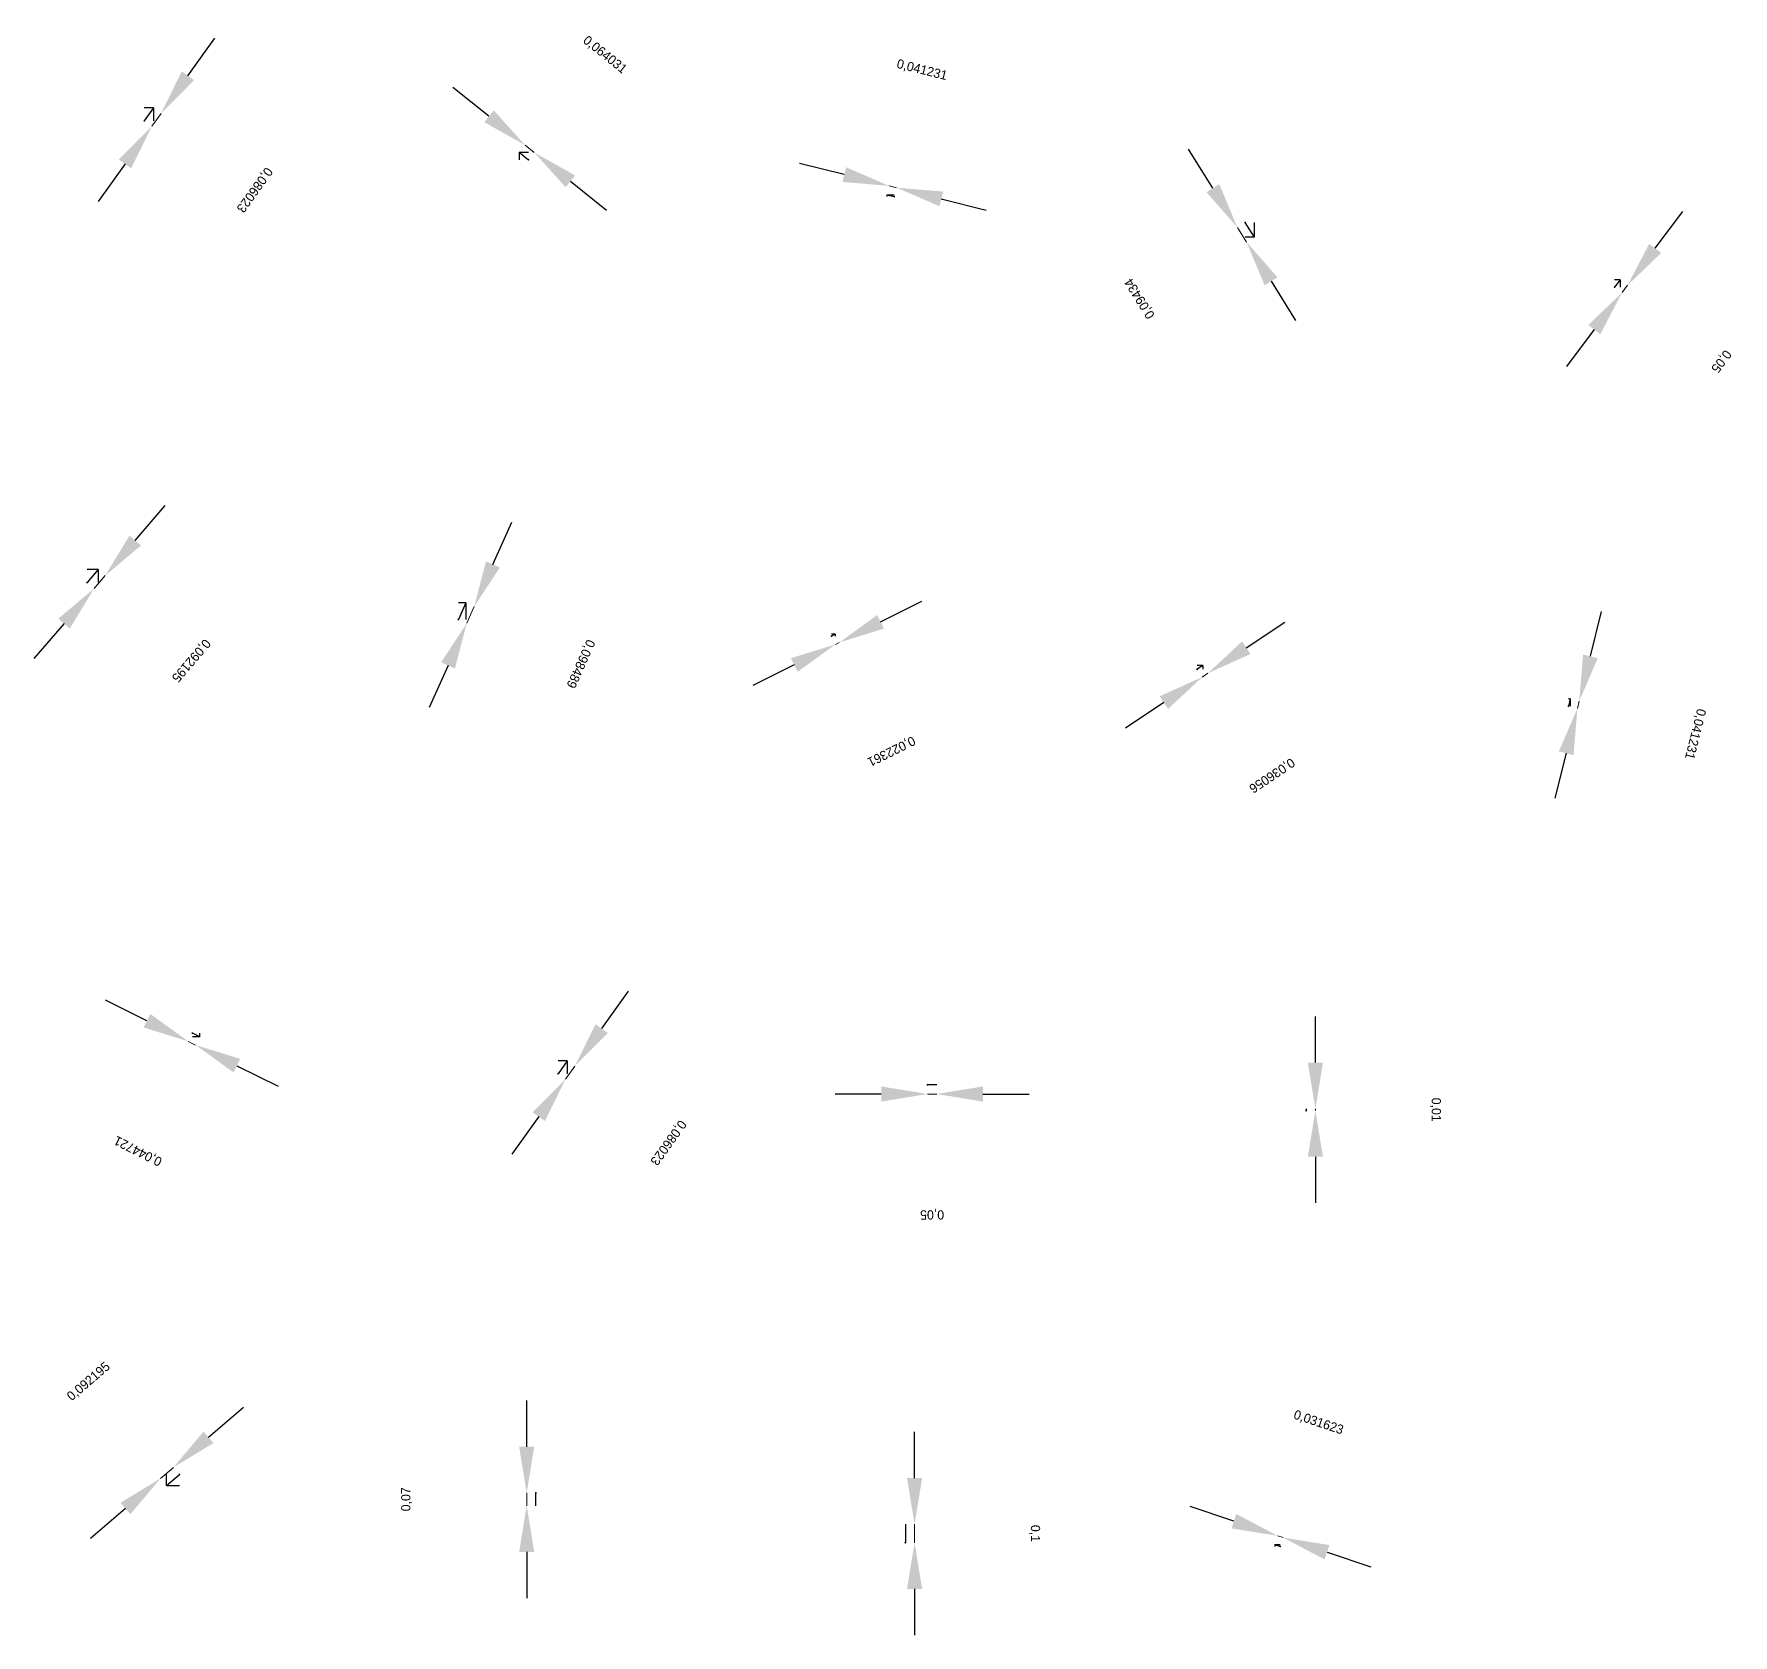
# Model space of a CAD drawing. Header units: metres. Extents: x 6010712 to 6010732, y 6568801 to 6568957.
# Drawn here: x 6010715.54 to 6010724.74, y 6568923.64 to 6568932.31 of the extents above; entities that cross this region are included whole.
import ezdxf

# ---------------------------------------------------------------- set-up
doc = ezdxf.new("R2010")
doc.units = ezdxf.units.M
doc.dimstyles.get("Standard").update_dxf_attribs({"dimtxt": 2.5, "dimasz": 2.5, "dimexe": 1.25, "dimexo": 0.625, "dimtad": 1, "dimdec": 0, "dimcen": 2.5, "dimadec": 0, "dimazin": 0, "dimtfac": 1, "dimtmove": 0, "dimatfit": 3, "dimarcsym": 0})

# ---------------------------------------------------------------- blocks, each defined once
blk = doc.blocks.new('_CLOSEDFILLED')
at = {"color": 0, "linetype": 'BYBLOCK'}
blk.add_solid([(-1, 0.164), (0, 0), (-1, -0.164)], dxfattribs=at)
blk = doc.blocks.new('*D165')
for p, q in [((6010722.0386, 6568924.2565), (6010721.8015, 6568924.3355)), ((6010722.543, 6568924.0884), (6010722.7802, 6568924.0093))]:
    blk.add_line(p, q)
at = {"lineweight": 13}
blk.add_line((6010722.2758, 6568924.1774), (6010722.3058, 6568924.1674), dxfattribs=at)
at = {"layer": 'DEFPOINTS'}
for p in [(6010722.2758, 6568924.1774), (6010722.26, 6568924.13), (6010722.29, 6568924.12)]:
    blk.add_point(p, dxfattribs=at)
at = {"xscale": 0.25, "yscale": 0.25}
for p, rotation in [((6010722.2758, 6568924.1774), -18.434948289313486), ((6010722.3058, 6568924.1674), 161.5650517106865)]:
    blk.add_blockref('_CLOSEDFILLED', p, dxfattribs=dict(at, rotation=rotation))
at = {"color": 1, "insert": (6010722.4964, 6568924.7891), "char_height": 0.05, "attachment_point": 5, "rotation": 341.56505}
blk.add_mtext('0,031623', dxfattribs=at)
blk = doc.blocks.new('_DOTSMALL')
at = {"color": 0, "linetype": 'BYBLOCK', "const_width": 0.125}
blk.add_lwpolyline([(-0.0625, 0, 1), (0.0625, 0, 1)], format="xyb", close=True, dxfattribs=at)
blk = doc.blocks.new('_OPEN')
at = {"color": 0, "linetype": 'BYBLOCK'}
blk.add_line((0, 0), (-1, 0), dxfattribs=at)
blk.add_lwpolyline([(-1, 0.1644), (0, 0), (-1, -0.1644)], dxfattribs=at)
blk = doc.blocks.new('*D166')
for p, q in [((6010720.31, 6568924.49), (6010720.31, 6568924.74)), ((6010720.31, 6568923.89), (6010720.31, 6568923.64))]:
    blk.add_line(p, q)
at = {"lineweight": 13}
blk.add_line((6010720.31, 6568924.24), (6010720.31, 6568924.14), dxfattribs=at)
at = {"layer": 'DEFPOINTS'}
for p in [(6010720.26, 6568924.24), (6010720.31, 6568924.24), (6010720.26, 6568924.14)]:
    blk.add_point(p, dxfattribs=at)
at = {"xscale": 0.25, "yscale": 0.25}
for p, rotation in [((6010720.31, 6568924.24), -90), ((6010720.31, 6568924.14), 90)]:
    blk.add_blockref('_CLOSEDFILLED', p, dxfattribs=dict(at, rotation=rotation))
at = {"color": 1, "insert": (6010720.96, 6568924.19), "char_height": 0.05, "attachment_point": 5, "rotation": 270}
blk.add_mtext('0,1', dxfattribs=at)
blk = doc.blocks.new('*D167')
for p, q in [((6010718.21, 6568924.66), (6010718.21, 6568924.91)), ((6010718.21, 6568924.09), (6010718.21, 6568923.84))]:
    blk.add_line(p, q)
at = {"lineweight": 13}
blk.add_line((6010718.21, 6568924.34), (6010718.21, 6568924.41), dxfattribs=at)
at = {"layer": 'DEFPOINTS'}
for p in [(6010718.21, 6568924.34), (6010718.26, 6568924.41), (6010718.26, 6568924.34)]:
    blk.add_point(p, dxfattribs=at)
at = {"xscale": 0.25, "yscale": 0.25}
for p, rotation in [((6010718.21, 6568924.41), 270), ((6010718.21, 6568924.34), 90)]:
    blk.add_blockref('_CLOSEDFILLED', p, dxfattribs=dict(at, rotation=rotation))
at = {"color": 1, "insert": (6010717.56, 6568924.375), "char_height": 0.05, "attachment_point": 5, "rotation": 90}
blk.add_mtext('0,07', dxfattribs=at)
blk = doc.blocks.new('*D168')
for p, q in [((6010716.4873, 6568924.7107), (6010716.6771, 6568924.8734)), ((6010716.0376, 6568924.3253), (6010715.8478, 6568924.1626))]:
    blk.add_line(p, q)
at = {"lineweight": 13}
blk.add_line((6010716.2275, 6568924.488), (6010716.2975, 6568924.548), dxfattribs=at)
at = {"layer": 'DEFPOINTS'}
for p in [(6010716.2275, 6568924.488), (6010716.26, 6568924.45), (6010716.33, 6568924.51)]:
    blk.add_point(p, dxfattribs=at)
at = {"xscale": 0.25, "yscale": 0.25}
for p, rotation in [((6010716.2975, 6568924.548), 220.6012943311171), ((6010716.2275, 6568924.488), 40.601294331117096)]:
    blk.add_blockref('_CLOSEDFILLED', p, dxfattribs=dict(at, rotation=rotation))
at = {"color": 1, "insert": (6010715.8394, 6568925.0115), "char_height": 0.05, "attachment_point": 5, "rotation": 40.60129}
blk.add_mtext('0,092195', dxfattribs=at)
blk = doc.blocks.new('*D169')
for p, q in [((6010722.48, 6568926.74), (6010722.48, 6568926.99)), ((6010722.48, 6568926.23), (6010722.48, 6568925.98))]:
    blk.add_line(p, q)
at = {"lineweight": 13}
blk.add_line((6010722.48, 6568926.49), (6010722.48, 6568926.48), dxfattribs=at)
at = {"layer": 'DEFPOINTS'}
for p in [(6010722.43, 6568926.49), (6010722.43, 6568926.48), (6010722.48, 6568926.49)]:
    blk.add_point(p, dxfattribs=at)
at = {"xscale": 0.25, "yscale": 0.25}
for p, rotation in [((6010722.48, 6568926.49), -90), ((6010722.48, 6568926.48), 90)]:
    blk.add_blockref('_CLOSEDFILLED', p, dxfattribs=dict(at, rotation=rotation))
at = {"color": 1, "insert": (6010723.13, 6568926.485), "char_height": 0.05, "attachment_point": 5, "rotation": 270}
blk.add_mtext('0,01', dxfattribs=at)
blk = doc.blocks.new('*D170')
for p, q in [((6010720.13, 6568926.57), (6010719.88, 6568926.57)), ((6010720.68, 6568926.57), (6010720.93, 6568926.57))]:
    blk.add_line(p, q)
at = {"lineweight": 13}
blk.add_line((6010720.43, 6568926.57), (6010720.38, 6568926.57), dxfattribs=at)
at = {"layer": 'DEFPOINTS'}
for p in [(6010720.38, 6568926.62), (6010720.43, 6568926.62), (6010720.43, 6568926.57)]:
    blk.add_point(p, dxfattribs=at)
at = {"xscale": 0.25, "yscale": 0.25}
for p, rotation in [((6010720.38, 6568926.57), 360), ((6010720.43, 6568926.57), 180)]:
    blk.add_blockref('_CLOSEDFILLED', p, dxfattribs=dict(at, rotation=rotation))
at = {"color": 1, "insert": (6010720.405, 6568925.92), "char_height": 0.05, "attachment_point": 5, "rotation": 180}
blk.add_mtext('0,05', dxfattribs=at)
blk = doc.blocks.new('*D171')
for p, q in [((6010718.616, 6568926.9244), (6010718.7613, 6568927.1278)), ((6010718.2754, 6568926.4475), (6010718.1301, 6568926.2441))]:
    blk.add_line(p, q)
at = {"lineweight": 13}
blk.add_line((6010718.4707, 6568926.7209), (6010718.4207, 6568926.6509), dxfattribs=at)
at = {"layer": 'DEFPOINTS'}
for p in [(6010718.43, 6568926.75), (6010718.38, 6568926.68), (6010718.4707, 6568926.7209)]:
    blk.add_point(p, dxfattribs=at)
at = {"xscale": 0.25, "yscale": 0.25}
for p, rotation in [((6010718.4707, 6568926.7209), -125.53767757564661), ((6010718.4207, 6568926.6509), 54.46232242435339)]:
    blk.add_blockref('_CLOSEDFILLED', p, dxfattribs=dict(at, rotation=rotation))
at = {"color": 1, "insert": (6010718.9746, 6568926.3081), "char_height": 0.05, "attachment_point": 5, "rotation": 234.46232}
blk.add_mtext('0,086023', dxfattribs=at)
blk = doc.blocks.new('*D172')
for p, q in [((6010716.154, 6568926.9671), (6010715.9304, 6568927.0789)), ((6010716.6412, 6568926.7235), (6010716.8649, 6568926.6117))]:
    blk.add_line(p, q)
at = {"lineweight": 13}
blk.add_line((6010716.4176, 6568926.8353), (6010716.3776, 6568926.8553), dxfattribs=at)
at = {"layer": 'DEFPOINTS'}
for p in [(6010716.4, 6568926.9), (6010716.4176, 6568926.8353), (6010716.44, 6568926.88)]:
    blk.add_point(p, dxfattribs=at)
at = {"xscale": 0.25, "yscale": 0.25}
for p, rotation in [((6010716.3776, 6568926.8553), 333.43494828931347), ((6010716.4176, 6568926.8353), 153.43494828931347)]:
    blk.add_blockref('_CLOSEDFILLED', p, dxfattribs=dict(at, rotation=rotation))
at = {"color": 1, "insert": (6010716.107, 6568926.2639), "char_height": 0.05, "attachment_point": 5, "rotation": 153.43495}
blk.add_mtext('0,044721', dxfattribs=at)
blk = doc.blocks.new('*D173')
for p, q in [((6010723.9691, 6568928.9404), (6010724.0298, 6568929.1829)), ((6010723.8379, 6568928.4153), (6010723.7772, 6568928.1728))]:
    blk.add_line(p, q)
at = {"lineweight": 13}
blk.add_line((6010723.9085, 6568928.6979), (6010723.8985, 6568928.6579), dxfattribs=at)
at = {"layer": 'DEFPOINTS'}
for p in [(6010723.85, 6568928.67), (6010723.86, 6568928.71), (6010723.9085, 6568928.6979)]:
    blk.add_point(p, dxfattribs=at)
at = {"xscale": 0.25, "yscale": 0.25}
for p, rotation in [((6010723.9085, 6568928.6979), -104.03624440958859), ((6010723.8985, 6568928.6579), 75.96375559041141)]:
    blk.add_blockref('_CLOSEDFILLED', p, dxfattribs=dict(at, rotation=rotation))
at = {"color": 1, "insert": (6010724.5341, 6568928.5202), "char_height": 0.05, "attachment_point": 5, "rotation": 255.96376}
blk.add_mtext('0,041231', dxfattribs=at)
blk = doc.blocks.new('*D174')
for p, q in [((6010722.1057, 6568928.9871), (6010722.3138, 6568929.1257)), ((6010721.6597, 6568928.6897), (6010721.4517, 6568928.551))]:
    blk.add_line(p, q)
at = {"lineweight": 13}
blk.add_line((6010721.8977, 6568928.8484), (6010721.8677, 6568928.8284), dxfattribs=at)
at = {"layer": 'DEFPOINTS'}
for p in [(6010721.84, 6568928.87), (6010721.87, 6568928.89), (6010721.8977, 6568928.8484)]:
    blk.add_point(p, dxfattribs=at)
at = {"xscale": 0.25, "yscale": 0.25}
for p, rotation in [((6010721.8977, 6568928.8484), -146.3099332949564), ((6010721.8677, 6568928.8284), 33.69006670504359)]:
    blk.add_blockref('_CLOSEDFILLED', p, dxfattribs=dict(at, rotation=rotation))
at = {"color": 1, "insert": (6010722.2433, 6568928.2976), "char_height": 0.05, "attachment_point": 5, "rotation": 213.69007}
blk.add_mtext('0,036056', dxfattribs=at)
blk = doc.blocks.new('*D175')
for p, q in [((6010720.126, 6568929.1271), (6010720.3496, 6568929.2389)), ((6010719.6588, 6568928.8935), (6010719.4351, 6568928.7817))]:
    blk.add_line(p, q)
at = {"lineweight": 13}
blk.add_line((6010719.9024, 6568929.0153), (6010719.8824, 6568929.0053), dxfattribs=at)
at = {"layer": 'DEFPOINTS'}
for p in [(6010719.86, 6568929.05), (6010719.88, 6568929.06), (6010719.9024, 6568929.0153)]:
    blk.add_point(p, dxfattribs=at)
at = {"xscale": 0.25, "yscale": 0.25}
for p, rotation in [((6010719.9024, 6568929.0153), -153.434948822922), ((6010719.8824, 6568929.0053), 26.565051177078004)]:
    blk.add_blockref('_CLOSEDFILLED', p, dxfattribs=dict(at, rotation=rotation))
at = {"color": 1, "insert": (6010720.183, 6568928.4289), "char_height": 0.05, "attachment_point": 5, "rotation": 206.56505}
blk.add_mtext('0,022361', dxfattribs=at)
blk = doc.blocks.new('*D176')
for p, q in [((6010718.0272, 6568929.4381), (6010718.1288, 6568929.6666)), ((6010717.7842, 6568928.8912), (6010717.6826, 6568928.6628))]:
    blk.add_line(p, q)
at = {"lineweight": 13}
blk.add_line((6010717.9257, 6568929.2097), (6010717.8857, 6568929.1197), dxfattribs=at)
at = {"layer": 'DEFPOINTS'}
for p in [(6010717.88, 6568929.23), (6010717.9257, 6568929.2097), (6010717.84, 6568929.14)]:
    blk.add_point(p, dxfattribs=at)
at = {"xscale": 0.25, "yscale": 0.25}
for p, rotation in [((6010717.9257, 6568929.2097), -113.96248880954462), ((6010717.8857, 6568929.1197), 66.03751119045538)]:
    blk.add_blockref('_CLOSEDFILLED', p, dxfattribs=dict(at, rotation=rotation))
at = {"color": 1, "insert": (6010718.4997, 6568928.9007), "char_height": 0.05, "attachment_point": 5, "rotation": 246.03751}
blk.add_mtext('0,098489', dxfattribs=at)
blk = doc.blocks.new('*D177')
for p, q in [((6010716.0907, 6568929.5673), (6010716.2534, 6568929.7571)), ((6010715.7053, 6568929.1176), (6010715.5426, 6568928.9278))]:
    blk.add_line(p, q)
at = {"lineweight": 13}
blk.add_line((6010715.928, 6568929.3775), (6010715.868, 6568929.3075), dxfattribs=at)
at = {"layer": 'DEFPOINTS'}
for p in [(6010715.89, 6568929.41), (6010715.83, 6568929.34), (6010715.928, 6568929.3775)]:
    blk.add_point(p, dxfattribs=at)
at = {"xscale": 0.25, "yscale": 0.25}
for p, rotation in [((6010715.928, 6568929.3775), -130.60129433111712), ((6010715.868, 6568929.3075), 49.39870566888288)]:
    blk.add_blockref('_CLOSEDFILLED', p, dxfattribs=dict(at, rotation=rotation))
at = {"color": 1, "insert": (6010716.3915, 6568928.9194), "char_height": 0.05, "attachment_point": 5, "rotation": 229.39871}
blk.add_mtext('0,092195', dxfattribs=at)
blk = doc.blocks.new('*D178')
for p, q in [((6010724.32, 6568931.15), (6010724.47, 6568931.35)), ((6010723.99, 6568930.71), (6010723.84, 6568930.51))]:
    blk.add_line(p, q)
at = {"lineweight": 13}
blk.add_line((6010724.17, 6568930.95), (6010724.14, 6568930.91), dxfattribs=at)
at = {"layer": 'DEFPOINTS'}
for p in [(6010724.13, 6568930.98), (6010724.1, 6568930.94), (6010724.17, 6568930.95)]:
    blk.add_point(p, dxfattribs=at)
at = {"xscale": 0.25, "yscale": 0.25}
for p, rotation in [((6010724.17, 6568930.95), -126.86989785928742), ((6010724.14, 6568930.91), 53.13010214071258)]:
    blk.add_blockref('_CLOSEDFILLED', p, dxfattribs=dict(at, rotation=rotation))
at = {"color": 1, "insert": (6010724.675, 6568930.54), "char_height": 0.05, "attachment_point": 5, "rotation": 233.1301}
blk.add_mtext('0,05', dxfattribs=at)
blk = doc.blocks.new('*D179')
for p, q in [((6010721.9251, 6568931.4755), (6010721.7926, 6568931.6875)), ((6010722.2401, 6568930.9715), (6010722.3726, 6568930.7595))]:
    blk.add_line(p, q)
at = {"lineweight": 13}
blk.add_line((6010722.1076, 6568931.1835), (6010722.0576, 6568931.2635), dxfattribs=at)
at = {"layer": 'DEFPOINTS'}
for p in [(6010722.1, 6568931.29), (6010722.1076, 6568931.1835), (6010722.15, 6568931.21)]:
    blk.add_point(p, dxfattribs=at)
at = {"xscale": 0.25, "yscale": 0.25}
for p, rotation in [((6010722.0576, 6568931.2635), 302.0053835678196), ((6010722.1076, 6568931.1835), 122.00538356781958)]:
    blk.add_blockref('_CLOSEDFILLED', p, dxfattribs=dict(at, rotation=rotation))
at = {"color": 1, "insert": (6010721.5314, 6568930.879), "char_height": 0.05, "attachment_point": 5, "rotation": 122.00538}
blk.add_mtext('0,09434', dxfattribs=at)
blk = doc.blocks.new('*D180')
for p, q in [((6010719.9296, 6568931.5491), (6010719.6871, 6568931.6098)), ((6010720.4547, 6568931.4179), (6010720.6972, 6568931.3572))]:
    blk.add_line(p, q)
at = {"lineweight": 13}
blk.add_line((6010720.1721, 6568931.4885), (6010720.2121, 6568931.4785), dxfattribs=at)
at = {"layer": 'DEFPOINTS'}
for p in [(6010720.16, 6568931.44), (6010720.1721, 6568931.4885), (6010720.2, 6568931.43)]:
    blk.add_point(p, dxfattribs=at)
at = {"xscale": 0.25, "yscale": 0.25}
for p, rotation in [((6010720.1721, 6568931.4885), -14.036244409588585), ((6010720.2121, 6568931.4785), 165.9637555904114)]:
    blk.add_blockref('_CLOSEDFILLED', p, dxfattribs=dict(at, rotation=rotation))
at = {"color": 1, "insert": (6010720.3498, 6568932.1141), "char_height": 0.05, "attachment_point": 5, "rotation": 345.96376}
blk.add_mtext('0,041231', dxfattribs=at)
blk = doc.blocks.new('*D181')
for p, q in [((6010718.006, 6568931.8652), (6010717.8108, 6568932.0214)), ((6010718.4465, 6568931.5129), (6010718.6417, 6568931.3567))]:
    blk.add_line(p, q)
at = {"lineweight": 13}
blk.add_line((6010718.2012, 6568931.709), (6010718.2512, 6568931.669), dxfattribs=at)
at = {"layer": 'DEFPOINTS'}
for p in [(6010718.2012, 6568931.709), (6010718.17, 6568931.67), (6010718.22, 6568931.63)]:
    blk.add_point(p, dxfattribs=at)
at = {"xscale": 0.25, "yscale": 0.25}
for p, rotation in [((6010718.2012, 6568931.709), -38.65980838423852), ((6010718.2512, 6568931.669), 141.34019161576148)]:
    blk.add_blockref('_CLOSEDFILLED', p, dxfattribs=dict(at, rotation=rotation))
at = {"color": 1, "insert": (6010718.6323, 6568932.1966), "char_height": 0.05, "attachment_point": 5, "rotation": 321.34019}
blk.add_mtext('0,064031', dxfattribs=at)
blk = doc.blocks.new('*D182')
for p, q in [((6010716.376, 6568932.0844), (6010716.5213, 6568932.2878)), ((6010716.0354, 6568931.6075), (6010715.8901, 6568931.4041))]:
    blk.add_line(p, q)
at = {"lineweight": 13}
blk.add_line((6010716.2307, 6568931.8809), (6010716.1807, 6568931.8109), dxfattribs=at)
at = {"layer": 'DEFPOINTS'}
for p in [(6010716.19, 6568931.91), (6010716.2307, 6568931.8809), (6010716.14, 6568931.84)]:
    blk.add_point(p, dxfattribs=at)
at = {"xscale": 0.25, "yscale": 0.25}
for p, rotation in [((6010716.2307, 6568931.8809), -125.53767808041142), ((6010716.1807, 6568931.8109), 54.462321919588575)]:
    blk.add_blockref('_CLOSEDFILLED', p, dxfattribs=dict(at, rotation=rotation))
at = {"color": 1, "insert": (6010716.7346, 6568931.4681), "char_height": 0.05, "attachment_point": 5, "rotation": 234.46232}
blk.add_mtext('0,086023', dxfattribs=at)

msp = doc.modelspace()

# ---------------------------------------------------------------- hatches: boundary and pattern name
h = msp.add_hatch(color=1)
edge = h.paths.add_edge_path()
edge.add_ellipse((6010716.14, 6568931.84), major_axis=(0, 0.005), ratio=1, start_angle=0, end_angle=360, ccw=False)
h = msp.add_hatch(color=1)
edge = h.paths.add_edge_path()
edge.add_ellipse((6010718.22, 6568931.63), major_axis=(0, 0.005), ratio=1, start_angle=0, end_angle=360, ccw=False)
h = msp.add_hatch(color=1)
edge = h.paths.add_edge_path()
edge.add_ellipse((6010720.2, 6568931.43), major_axis=(0, 0.005), ratio=1, start_angle=0, end_angle=360, ccw=False)
h = msp.add_hatch(color=1)
edge = h.paths.add_edge_path()
edge.add_ellipse((6010722.1, 6568931.29), major_axis=(0, 0.005), ratio=1, start_angle=0, end_angle=360, ccw=False)
h = msp.add_hatch(color=1)
edge = h.paths.add_edge_path()
edge.add_ellipse((6010724.1, 6568930.94), major_axis=(0, 0.005), ratio=1, start_angle=0, end_angle=360, ccw=False)
h = msp.add_hatch(color=1)
edge = h.paths.add_edge_path()
edge.add_ellipse((6010715.83, 6568929.34), major_axis=(0, 0.005), ratio=1, start_angle=0, end_angle=360, ccw=False)
h = msp.add_hatch(color=1)
edge = h.paths.add_edge_path()
edge.add_ellipse((6010717.84, 6568929.14), major_axis=(0, 0.005), ratio=1, start_angle=0, end_angle=360, ccw=False)
h = msp.add_hatch(color=1)
edge = h.paths.add_edge_path()
edge.add_ellipse((6010719.86, 6568929.05), major_axis=(0, 0.005), ratio=1, start_angle=0, end_angle=360, ccw=False)
h = msp.add_hatch(color=1)
edge = h.paths.add_edge_path()
edge.add_ellipse((6010721.84, 6568928.87), major_axis=(0, 0.005), ratio=1, start_angle=0, end_angle=360, ccw=False)
h = msp.add_hatch(color=1)
edge = h.paths.add_edge_path()
edge.add_ellipse((6010723.85, 6568928.67), major_axis=(0, 0.005), ratio=1, start_angle=0, end_angle=360, ccw=False)
h = msp.add_hatch(color=1)
edge = h.paths.add_edge_path()
edge.add_ellipse((6010716.4, 6568926.9), major_axis=(0, 0.005), ratio=1, start_angle=0, end_angle=360, ccw=False)
h = msp.add_hatch(color=1)
edge = h.paths.add_edge_path()
edge.add_ellipse((6010718.38, 6568926.68), major_axis=(0, 0.005), ratio=1, start_angle=0, end_angle=360, ccw=False)
h = msp.add_hatch(color=1)
edge = h.paths.add_edge_path()
edge.add_ellipse((6010720.38, 6568926.62), major_axis=(0, 0.005), ratio=1, start_angle=0, end_angle=360, ccw=False)
h = msp.add_hatch(color=1)
edge = h.paths.add_edge_path()
edge.add_ellipse((6010722.43, 6568926.48), major_axis=(0, 0.005), ratio=1, start_angle=0, end_angle=360, ccw=False)
h = msp.add_hatch(color=1)
edge = h.paths.add_edge_path()
edge.add_ellipse((6010716.33, 6568924.51), major_axis=(0, 0.005), ratio=1, start_angle=0, end_angle=360, ccw=False)
h = msp.add_hatch(color=1)
edge = h.paths.add_edge_path()
edge.add_ellipse((6010718.26, 6568924.41), major_axis=(0, 0.005), ratio=1, start_angle=0, end_angle=360, ccw=False)
h = msp.add_hatch(color=1)
edge = h.paths.add_edge_path()
edge.add_ellipse((6010720.26, 6568924.14), major_axis=(0, 0.005), ratio=1, start_angle=0, end_angle=360, ccw=False)
h = msp.add_hatch(color=1)
edge = h.paths.add_edge_path()
edge.add_ellipse((6010722.29, 6568924.12), major_axis=(0, 0.005), ratio=1, start_angle=0, end_angle=360, ccw=False)

# ---------------------------------------------------------------- linework, layer by layer
for p, q in [((6010716.19, 6568931.91), (6010716.14, 6568931.84)), ((6010718.17, 6568931.67), (6010718.22, 6568931.63)), ((6010720.16, 6568931.44), (6010720.2, 6568931.43)), ((6010722.15, 6568931.21), (6010722.1, 6568931.29)), ((6010724.13, 6568930.98), (6010724.1, 6568930.94)), ((6010715.89, 6568929.41), (6010715.83, 6568929.34)), ((6010717.88, 6568929.23), (6010717.84, 6568929.14)), ((6010719.88, 6568929.06), (6010719.86, 6568929.05)), ((6010721.87, 6568928.89), (6010721.84, 6568928.87)), ((6010723.86, 6568928.71), (6010723.85, 6568928.67)), ((6010716.44, 6568926.88), (6010716.4, 6568926.9)), ((6010718.43, 6568926.75), (6010718.38, 6568926.68)), ((6010720.43, 6568926.62), (6010720.38, 6568926.62)), ((6010722.43, 6568926.49), (6010722.43, 6568926.48)), ((6010716.26, 6568924.45), (6010716.33, 6568924.51)), ((6010718.26, 6568924.34), (6010718.26, 6568924.41)), ((6010720.26, 6568924.24), (6010720.26, 6568924.14)), ((6010722.26, 6568924.13), (6010722.29, 6568924.12))]:
    msp.add_line(p, q)
at = {"color": 4}
for p, q in [((6010716.19, 6568931.91), (6010716.14, 6568931.91)), ((6010718.17, 6568931.67), (6010718.22, 6568931.67)), ((6010720.16, 6568931.44), (6010720.2, 6568931.44)), ((6010722.15, 6568931.21), (6010722.1, 6568931.21)), ((6010724.13, 6568930.98), (6010724.1, 6568930.98)), ((6010715.89, 6568929.41), (6010715.83, 6568929.41)), ((6010717.88, 6568929.23), (6010717.84, 6568929.23)), ((6010719.88, 6568929.06), (6010719.86, 6568929.06)), ((6010721.87, 6568928.89), (6010721.84, 6568928.89)), ((6010723.86, 6568928.71), (6010723.85, 6568928.71)), ((6010716.44, 6568926.88), (6010716.4, 6568926.88)), ((6010718.43, 6568926.75), (6010718.38, 6568926.75)), ((6010720.43, 6568926.62), (6010720.38, 6568926.62)), ((6010722.43, 6568926.49), (6010722.43, 6568926.49)), ((6010716.26, 6568924.45), (6010716.33, 6568924.45)), ((6010718.26, 6568924.34), (6010718.26, 6568924.34)), ((6010720.26, 6568924.24), (6010720.26, 6568924.24)), ((6010722.26, 6568924.13), (6010722.29, 6568924.13))]:
    msp.add_line(p, q, dxfattribs=at)
at = {"color": 2}
for p, q in [((6010716.19, 6568931.91), (6010716.19, 6568931.84)), ((6010718.17, 6568931.67), (6010718.17, 6568931.63)), ((6010720.16, 6568931.44), (6010720.16, 6568931.43)), ((6010722.15, 6568931.21), (6010722.15, 6568931.29)), ((6010724.13, 6568930.98), (6010724.13, 6568930.94)), ((6010715.89, 6568929.41), (6010715.89, 6568929.34)), ((6010717.88, 6568929.23), (6010717.88, 6568929.14)), ((6010719.88, 6568929.06), (6010719.88, 6568929.05)), ((6010721.87, 6568928.89), (6010721.87, 6568928.87)), ((6010723.86, 6568928.71), (6010723.86, 6568928.67)), ((6010716.44, 6568926.88), (6010716.44, 6568926.9)), ((6010718.43, 6568926.75), (6010718.43, 6568926.68)), ((6010720.43, 6568926.62), (6010720.43, 6568926.62)), ((6010722.43, 6568926.49), (6010722.43, 6568926.48)), ((6010716.26, 6568924.45), (6010716.26, 6568924.51)), ((6010718.26, 6568924.34), (6010718.26, 6568924.41)), ((6010720.26, 6568924.24), (6010720.26, 6568924.14)), ((6010722.26, 6568924.13), (6010722.26, 6568924.12))]:
    msp.add_line(p, q, dxfattribs=at)

# ---------------------------------------------------------------- dimensions: what is measured, and where the dimension line sits
for base, p1, p2, angle, picture, middle in [((6010716.2307, 6568931.8809), (6010716.19, 6568931.91), (6010716.14, 6568931.84), 234.46232, '*D182', (6010716.7346, 6568931.4681)), ((6010718.2012, 6568931.709), (6010718.17, 6568931.67), (6010718.22, 6568931.63), 321.34019, '*D181', (6010718.6323, 6568932.1966)), ((6010720.1721, 6568931.4885), (6010720.16, 6568931.44), (6010720.2, 6568931.43), 345.96376, '*D180', (6010720.3498, 6568932.1141)), ((6010722.1076, 6568931.1835), (6010722.15, 6568931.21), (6010722.1, 6568931.29), 122.00538, '*D179', (6010721.5314, 6568930.879)), ((6010724.17, 6568930.95), (6010724.13, 6568930.98), (6010724.1, 6568930.94), 233.1301, '*D178', (6010724.675, 6568930.54)), ((6010715.928, 6568929.3775), (6010715.89, 6568929.41), (6010715.83, 6568929.34), 229.39871, '*D177', (6010716.3915, 6568928.9194)), ((6010717.9257, 6568929.2097), (6010717.88, 6568929.23), (6010717.84, 6568929.14), 246.03751, '*D176', (6010718.4997, 6568928.9007)), ((6010719.9024, 6568929.0153), (6010719.88, 6568929.06), (6010719.86, 6568929.05), 206.56505, '*D175', (6010720.183, 6568928.4289)), ((6010721.8977, 6568928.8484), (6010721.87, 6568928.89), (6010721.84, 6568928.87), 213.69007, '*D174', (6010722.2433, 6568928.2976)), ((6010723.9085, 6568928.6979), (6010723.86, 6568928.71), (6010723.85, 6568928.67), 255.96376, '*D173', (6010724.5341, 6568928.5202)), ((6010718.4707, 6568926.7209), (6010718.43, 6568926.75), (6010718.38, 6568926.68), 234.46232, '*D171', (6010718.9746, 6568926.3081)), ((6010716.4176, 6568926.8353), (6010716.44, 6568926.88), (6010716.4, 6568926.9), 153.43495, '*D172', (6010716.107, 6568926.2639)), ((6010722.48, 6568926.49), (6010722.43, 6568926.49), (6010722.43, 6568926.48), 270, '*D169', (6010723.13, 6568926.485)), ((6010720.43, 6568926.57), (6010720.43, 6568926.62), (6010720.38, 6568926.62), 180, '*D170', (6010720.405, 6568925.92)), ((6010716.2275, 6568924.488), (6010716.26, 6568924.45), (6010716.33, 6568924.51), 40.60129, '*D168', (6010715.8394, 6568925.0115)), ((6010718.21, 6568924.34), (6010718.26, 6568924.34), (6010718.26, 6568924.41), 90, '*D167', (6010717.56, 6568924.375)), ((6010722.2758, 6568924.1774), (6010722.26, 6568924.13), (6010722.29, 6568924.12), 341.56505, '*D165', (6010722.4964, 6568924.7891)), ((6010720.31, 6568924.24), (6010720.26, 6568924.24), (6010720.26, 6568924.14), 270, '*D166', (6010720.96, 6568924.19))]:
    dim = msp.add_linear_dim(base=base, p1=p1, p2=p2, angle=angle, dimstyle='Standard', override={"dimtxt": 0.05, "dimtad": 0, "dimtxsty": 'Standard', "dimblk1": 'DOTSMALL', "dimblk2": 'OPEN', "dimdle": 0.05, "dimse1": 1, "dimse2": 1, "dimclrt": 1, "dimlwd": 10})
    dim.commit()
    dim.dimension.update_dxf_attribs({"geometry": picture, "text_midpoint": middle})

doc.saveas('drawing.dxf')
